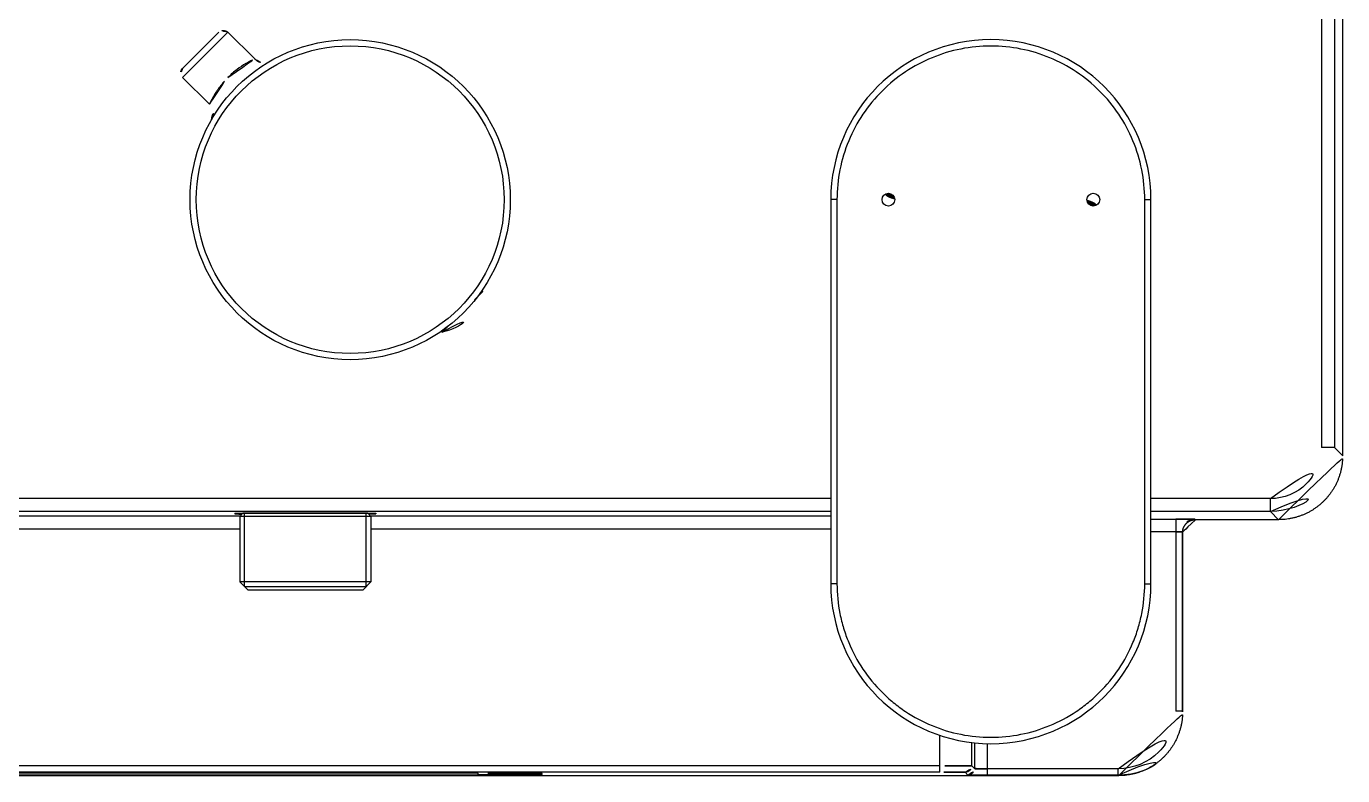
# Model space of a CAD drawing. Extents: x 16296660632 to 16296678186, y -37409619871 to -37409616409.
# Drawn here: x 16296676201.8 to 16296676407.4, y -37409617780.3 to -37409617663.2 of the extents above; entities that cross this region are included whole.
import ezdxf

# ---------------------------------------------------------------- set-up
doc = ezdxf.new("R2010")
doc.units = 0
doc.header["$LTSCALE"] = 10
doc.header["$MEASUREMENT"] = 0
doc.layers.get('0').update_dxf_attribs({"linetype": 'CONTINUOUS'})

msp = doc.modelspace()

# ---------------------------------------------------------------- hatches: boundary and pattern name
at = {"ltscale": 0.5}
h = msp.add_hatch(color=256, dxfattribs=at)
h.dxf.hatch_style = 1
h.paths.add_polyline_path([(16296676337.44743, -37409617690.30485, 1), (16296676335.44743, -37409617690.30485, 1)])
h = msp.add_hatch(color=256, dxfattribs=at)
h.dxf.hatch_style = 1
h.paths.add_polyline_path([(16296676367.44743, -37409617690.30485, 1), (16296676369.44743, -37409617690.30485, 1)])

# ---------------------------------------------------------------- linework, layer by layer
for p, q in [((16296676404.10026, -37409617651.59662), (16296676404.10026, -37409617729.01392)), ((16296676406.10018, -37409617651.59662), (16296676406.10018, -37409617729.01392)), ((16296676407.39191, -37409617730.30566), (16296676407.39191, -37409617650.30489)), ((16296676231.88581, -37409617664.14232), (16296676226.22896, -37409617669.79918)), ((16296676233.30003, -37409617664.14232), (16296676226.22896, -37409617671.21339)), ((16296676237.48234, -37409617668.32463), (16296676233.30003, -37409617664.14232)), ((16296676226.22896, -37409617671.21339), (16296676230.41127, -37409617675.3957)), ((16296676327.44743, -37409617690.30485), (16296676327.44743, -37409617750.30485)), ((16296676328.41739, -37409617690.30485), (16296676327.44743, -37409617690.30485)), ((16296676328.41739, -37409617690.30485), (16296676328.41739, -37409617750.30485)), ((16296676376.47746, -37409617750.30485), (16296676376.47746, -37409617690.30485)), ((16296676376.47746, -37409617690.30485), (16296676377.44743, -37409617690.30485)), ((16296676377.44743, -37409617750.30485), (16296676377.44743, -37409617690.30485)), ((16296676273.11014, -37409617704.65954), (16296676271.8071, -37409617705.96258)), ((16296676273.11014, -37409617704.65954), (16296676272.95105, -37409617704.50045)), ((16296676266.74618, -37409617711.0235), (16296676266.55799, -37409617710.83531)), ((16296676267.83767, -37409617709.93201), (16296676266.74618, -37409617711.0235)), ((16296676406.10018, -37409617729.01392), (16296676404.10026, -37409617729.01392)), ((16296676407.39191, -37409617730.30566), (16296676406.10018, -37409617729.01392)), ((16296676327.44743, -37409617737.01362), (16296675913.68345, -37409617737.01362)), ((16296676396.10056, -37409617737.01362), (16296676377.44743, -37409617737.01362)), ((16296676396.10056, -37409617739.01354), (16296676396.10056, -37409617737.01362)), ((16296676327.44743, -37409617739.01354), (16296675913.68345, -37409617739.01354)), ((16296675970.32844, -37409617739.72073), (16296676235.22646, -37409617739.72073)), ((16296676234.39191, -37409617739.30168), (16296676256.39191, -37409617739.30168)), ((16296676234.39191, -37409617739.30168), (16296676234.39191, -37409617739.39767)), ((16296676235.64191, -37409617739.30527), (16296676235.14191, -37409617739.80527)), ((16296676255.64191, -37409617739.80527), (16296676235.14191, -37409617739.80527)), ((16296676235.14191, -37409617739.80527), (16296676235.14191, -37409617750.00527)), ((16296676255.1418, -37409617739.30527), (16296676235.64202, -37409617739.30527)), ((16296676235.89191, -37409617750.75527), (16296676235.89191, -37409617739.30527)), ((16296676254.89191, -37409617750.75527), (16296676254.89191, -37409617739.30527)), ((16296676255.14191, -37409617739.30527), (16296676255.64191, -37409617739.80527)), ((16296676255.55736, -37409617739.72073), (16296676327.44743, -37409617739.72073)), ((16296676255.64191, -37409617739.80527), (16296676255.64191, -37409617750.00527)), ((16296676256.39191, -37409617739.30168), (16296676256.39191, -37409617739.39767)), ((16296676396.10056, -37409617739.01354), (16296676377.44743, -37409617739.01354)), ((16296676377.44743, -37409617740.2007), (16296676381.31333, -37409617740.2007)), ((16296676381.31333, -37409617740.2007), (16296676381.31333, -37409617770.22704)), ((16296676384.31322, -37409617740.22665), (16296676384.39183, -37409617740.30527)), ((16296676397.39229, -37409617740.30527), (16296676384.39183, -37409617740.30527)), ((16296676397.39229, -37409617740.30527), (16296676396.10056, -37409617739.01354)), ((16296675970.32844, -37409617741.72065), (16296676235.14191, -37409617741.72065)), ((16296676255.64191, -37409617741.72065), (16296676327.44743, -37409617741.72065)), ((16296676381.31333, -37409617742.20062), (16296676377.44743, -37409617742.20062)), ((16296676382.31329, -37409617742.22658), (16296676382.31329, -37409617770.22704)), ((16296676382.39191, -37409617742.3052), (16296676382.39191, -37409617770.30566)), ((16296676255.64191, -37409617750.00527), (16296676235.14191, -37409617750.00527)), ((16296676236.44191, -37409617751.30527), (16296676235.14191, -37409617750.00527)), ((16296676254.34191, -37409617751.30527), (16296676255.64191, -37409617750.00527)), ((16296676328.41739, -37409617750.30485), (16296676327.44743, -37409617750.30485)), ((16296676376.47746, -37409617750.30485), (16296676377.44743, -37409617750.30485)), ((16296676235.89191, -37409617750.75527), (16296676254.89191, -37409617750.75527)), ((16296676254.34181, -37409617751.30527), (16296676236.44201, -37409617751.30527)), ((16296676382.31329, -37409617770.22704), (16296676381.31333, -37409617770.22704)), ((16296676382.39191, -37409617770.30566), (16296676382.31329, -37409617770.22704)), ((16296676344.45538, -37409617779.74667), (16296676344.45538, -37409617773.99297)), ((16296676349.45519, -37409617778.78132), (16296676349.45519, -37409617775.12514)), ((16296676349.87461, -37409617775.17211), (16296676349.87461, -37409617779.20074)), ((16296676351.87453, -37409617775.29829), (16296676351.87453, -37409617780.22665)), ((16296676344.45538, -37409617778.74671), (16296675970.32844, -37409617778.74671)), ((16296676349.87461, -37409617779.20074), (16296676349.45519, -37409617778.78132)), ((16296676372.31367, -37409617779.22669), (16296676351.87453, -37409617779.22669)), ((16296676372.31367, -37409617780.22665), (16296676372.31367, -37409617779.22669)), ((16296676372.39229, -37409617780.30527), (16296675942.39153, -37409617780.30527)), ((16296676344.45538, -37409617779.74667), (16296675970.32844, -37409617779.74667)), ((16296676272.39191, -37409617779.88638), (16296676192.39191, -37409617779.88638)), ((16296676192.39191, -37409617780.17437), (16296676272.39191, -37409617780.17437)), ((16296676272.39191, -37409617780.17437), (16296676272.39191, -37409617779.88638)), ((16296676282.39191, -37409617780.0871), (16296676282.39191, -37409617779.97365)), ((16296676348.87465, -37409617780.2007), (16296676348.45522, -37409617779.78128)), ((16296676372.31367, -37409617780.22665), (16296676351.87453, -37409617780.22665)), ((16296676372.39229, -37409617780.30527), (16296676372.31367, -37409617780.22665))]:
    msp.add_line(p, q, dxfattribs=at)
for centre, radius in [((16296676252.39191, -37409617690.30527), 25), ((16296676252.39191, -37409617690.30527), 24.0384461354), ((16296676336.44743, -37409617690.30485), 1), ((16296676368.44743, -37409617690.30485), 1)]:
    msp.add_circle(centre, radius, dxfattribs=at)
for centre, radius, start, end in [((16296676232.59292, -37409617664.84943), 1, 44.99999999999769, 135.0000000000023), ((16296676352.44743, -37409617690.30485), 25, 0, 180), ((16296676238.90252, -37409617666.91644), 1.9999911866, 224.9999999999977, 299.9735933302301), ((16296676226.93607, -37409617670.50628), 1, 135.0000000000023, 224.9999999999977), ((16296676229.00307, -37409617676.81589), 1.9999911864, 330.0262574049056, 44.99999999999769), ((16296676264.8805, -37409617702.79387), 8.4384615385, 282.7732263681619, 347.226797793547), ((16296676396.10062, -37409617729.01398), 7.9996342623, 269.9995628678931, 0.0004371321068850568), ((16296676396.10041, -37409617729.01377), 9.999787511000001, 270.0008742642137, 359.9991257357862), ((16296676384.3134, -37409617742.22676), 2.0001077057, 90.00524558523777, 179.9947544147313), ((16296676352.44743, -37409617750.30485), 25, 180, 0), ((16296676372.31374, -37409617770.2271), 8.9995877061, 269.9995628678931, 0.0004371321068850568), ((16296676372.31363, -37409617770.22699), 9.9996791732, 270.0003278490801, 359.9995628678931), ((16296676348.45544, -37409617778.78153), 0.999743913, 269.9875417351684, 0.01267683089193827), ((16296676348.87486, -37409617779.20096), 0.9997438327, 269.9875417351684, 0.01267683089193827)]:
    msp.add_arc(centre, radius, start, end, dxfattribs=at)
for points, knots in [([(16296676352.44743, -37409617666.30485), (16296676350.87803, -37409617666.30492), (16296676347.73073, -37409617666.61381), (16296676343.19745, -37409617667.98707), (16296676339.01679, -37409617670.21712), (16296676335.35163, -37409617673.21942), (16296676332.34243, -37409617676.87897), (16296676330.10565, -37409617681.05616), (16296676328.72759, -37409617685.58813), (16296676328.41739, -37409617688.73547), (16296676328.41739, -37409617690.30485)], [0, 0, 0, 0, 0.1250110009, 0.2500092172, 0.3750077483, 0.5000012483, 0.624994669, 0.7499928956, 0.8749898898, 1, 1, 1, 1]), ([(16296676376.47746, -37409617690.30485), (16296676376.47742, -37409617688.73573), (16296676376.16731, -37409617685.58862), (16296676374.78954, -37409617681.05674), (16296676372.55274, -37409617676.87943), (16296676369.54351, -37409617673.21976), (16296676365.87836, -37409617670.21729), (16296676361.69763, -37409617667.98711), (16296676357.16423, -37409617666.61385), (16296676354.01685, -37409617666.30492), (16296676352.44743, -37409617666.30485)], [0, 0, 0, 0, 0.1249898765, 0.2499893475, 0.3749908077, 0.4999870021, 0.6249836352, 0.7499846198000001, 0.8749866489, 1, 1, 1, 1]), ([(16296676233.30003, -37409617671.21339), (16296676233.75141, -37409617670.76208), (16296676234.64837, -37409617669.98202), (16296676235.95003, -37409617669.1143), (16296676236.88913, -37409617668.61018), (16296676237.35891, -37409617668.38963), (16296676237.48832, -37409617668.33064)], [3.617062066426197, 3.617062066426197, 3.617062066426197, 3.617062066426197, 3.991867013626197, 4.312352501126197, 4.533753161926197, 4.617062066426197, 4.617062066426197, 4.617062066426197, 4.617062066426197]), ([(16296676230.41728, -37409617675.40168), (16296676230.42516, -37409617675.38475), (16296676230.42844, -37409617675.37698), (16296676230.43469, -37409617675.36356), (16296676230.44542, -37409617675.33995), (16296676230.46236, -37409617675.3032), (16296676230.48674, -37409617675.25071), (16296676230.51661, -37409617675.18713), (16296676230.55194, -37409617675.11283), (16296676230.59282, -37409617675.0282), (16296676230.63927, -37409617674.93365), (16296676230.71181, -37409617674.78876), (16296676230.81647, -37409617674.58621), (16296676230.96035, -37409617674.3205), (16296676231.12774, -37409617674.02699), (16296676231.31901, -37409617673.70995), (16296676231.5344, -37409617673.37379), (16296676231.77388, -37409617673.02296), (16296676232.1312, -37409617672.53286), (16296676232.62966, -37409617671.91624), (16296676233.06826, -37409617671.4452), (16296676233.30003, -37409617671.21339)], [2.617062066426197, 2.617062066426197, 2.617062066426197, 2.617062066426197, 2.619303117920653, 2.622183043343668, 2.625696768617069, 2.634603050976367, 2.645976935826654, 2.659773522164267, 2.675939675831134, 2.69440444598061, 2.715095052711053, 2.737939249352833, 2.78977838042739, 2.849275780633755, 2.915780780353542, 2.98863617639697, 3.067182535266427, 3.150743928573354, 3.238608489776412, 3.424126065078208, 3.617062066426197, 3.617062066426197, 3.617062066426197, 3.617062066426197]), ([(16296676381.31333, -37409617740.2007), (16296676381.69399, -37409617740.2007), (16296676382.24683, -37409617740.20158), (16296676382.95085, -37409617740.20474), (16296676383.39858, -37409617740.20789), (16296676383.7249, -37409617740.21103), (16296676383.94211, -37409617740.21429), (16296676384.06882, -37409617740.2161), (16296676384.1683, -37409617740.21956), (16296676384.24298, -37409617740.21919), (16296676384.28508, -37409617740.22625), (16296676384.3092, -37409617740.22264), (16296676384.31322, -37409617740.22665)], [0, 0, 0, 0, 0.3806268662, 0.5527883076, 0.7039449897, 0.8283543568, 0.8790061511, 0.921288005, 0.9547980694, 0.9792190891, 0.994323878, 1, 1, 1, 1]), ([(16296676381.31333, -37409617742.20062), (16296676381.44024, -37409617742.20062), (16296676381.62467, -37409617742.2014), (16296676381.85905, -37409617742.20482), (16296676382.00904, -37409617742.20733), (16296676382.12985, -37409617742.21266), (16296676382.22651, -37409617742.21288), (16296676382.27479, -37409617742.22423), (16296676382.31104, -37409617742.21984), (16296676382.31329, -37409617742.22658)], [0, 0, 0, 0, 0.3803356217, 0.5523645134, 0.7034101409, 0.8277471583, 0.9206740469, 0.9787187689, 1, 1, 1, 1]), ([(16296676328.41739, -37409617750.30485), (16296676328.4174, -37409617751.87411), (16296676328.65065, -37409617754.23747), (16296676329.41643, -37409617757.28684), (16296676330.47741, -37409617760.24751), (16296676332.34205, -37409617763.73066), (16296676334.85182, -37409617766.78194), (16296676337.18404, -37409617768.8914), (16296676339.71133, -37409617770.76269), (16296676343.19746, -37409617772.62308), (16296676347.73176, -37409617773.99569), (16296676352.44738, -37409617774.45943), (16296676357.16301, -37409617773.9957), (16296676361.69731, -37409617772.62311), (16296676365.18346, -37409617770.76273), (16296676367.71075, -37409617768.89145), (16296676370.04298, -37409617766.782), (16296676372.55276, -37409617763.73073), (16296676374.41741, -37409617760.24757), (16296676375.4784, -37409617757.28691), (16296676376.2442, -37409617754.23752), (16296676376.47745, -37409617751.87412), (16296676376.47746, -37409617750.30485)], [0, 0, 0, 0, 0.062481212, 0.0937600502, 0.1250387284, 0.187518912, 0.2499972301, 0.2812739702, 0.3125509726, 0.3750314216, 0.4375142944, 0.4999993128, 0.5624844777, 0.6249674918, 0.6874479768, 0.7187249761, 0.7500017188, 0.8124800443000001, 0.8749601629000001, 0.9062389012000001, 0.9375180798, 1, 1, 1, 1]), ([(16296676349.45519, -37409617778.78132), (16296676349.44791, -37409617778.77532), (16296676349.40887, -37409617778.78163), (16296676349.3377, -37409617778.77087), (16296676349.2138, -37409617778.77208), (16296676349.04775, -37409617778.76717), (16296676348.83667, -37409617778.76487), (16296676348.47458, -37409617778.76046), (16296676347.93081, -37409617778.7563), (16296676347.18467, -37409617778.7521), (16296676346.33444, -37409617778.74905), (16296676345.413, -37409617778.74714), (16296676344.77848, -37409617778.74671), (16296676344.45538, -37409617778.74671)], [0, 0, 0, 0, 0.005656679699999999, 0.020760884, 0.0451657843, 0.0786862015, 0.120973413, 0.1716056732, 0.2960426759, 0.4471628358, 0.6193038996, 0.8061487376, 1, 1, 1, 1]), ([(16296676351.87453, -37409617779.22669), (16296676351.62072, -37409617779.22669), (16296676351.25211, -37409617779.22584), (16296676350.78283, -37409617779.22261), (16296676350.48424, -37409617779.21965), (16296676350.23889, -37409617779.21558), (16296676350.07098, -37409617779.21261), (16296676349.97137, -37409617779.20814), (16296676349.92111, -37409617779.20755), (16296676349.8939, -37409617779.20217), (16296676349.87676, -37409617779.20393), (16296676349.87461, -37409617779.20074)], [0, 0, 0, 0, 0.3806245787, 0.5527315709, 0.7038221908, 0.8282418543000001, 0.9211594559, 0.9546801119, 0.9790911412000001, 0.99422687, 1, 1, 1, 1]), ([(16296676348.45522, -37409617779.78128), (16296676348.45005, -37409617779.77577), (16296676348.4175, -37409617779.78097), (16296676348.36173, -37409617779.77121), (16296676348.26192, -37409617779.77187), (16296676348.12932, -37409617779.76719), (16296676347.96032, -37409617779.76481), (16296676347.67067, -37409617779.76044), (16296676347.23562, -37409617779.75626), (16296676346.63872, -37409617779.75206), (16296676345.95856, -37409617779.74901), (16296676345.22145, -37409617779.7471), (16296676344.71385, -37409617779.74667), (16296676344.45538, -37409617779.74667)], [0, 0, 0, 0, 0.0056648576, 0.0207803672, 0.0452007799, 0.0787333963, 0.1210276596, 0.1716633013, 0.2961013305, 0.4472154822, 0.6193420235, 0.8061647272, 1, 1, 1, 1]), ([(16296676351.87453, -37409617780.22665), (16296676351.49384, -37409617780.22667), (16296676350.941, -37409617780.22576), (16296676350.23701, -37409617780.22262), (16296676349.78932, -37409617780.21947), (16296676349.46304, -37409617780.21632), (16296676349.24579, -37409617780.21306), (16296676349.11908, -37409617780.21125), (16296676349.01959, -37409617780.20781), (16296676348.94496, -37409617780.20814), (16296676348.9028, -37409617780.2011), (16296676348.87871, -37409617780.2047), (16296676348.87465, -37409617780.2007)], [0, 0, 0, 0, 0.3806568926, 0.5527941692, 0.7039086625, 0.8283459777, 0.8789851536, 0.9212781802, 0.9547963437, 0.9791941598, 0.9943026648000001, 1, 1, 1, 1])]:
    msp.add_open_spline(points, degree=3, knots=knots, dxfattribs=at)
for points, weights, knots in [([(16296676397.39229, -37409617740.30527), (16296676401.53436, -37409617740.30527), (16296676404.46314, -37409617737.3765), (16296676407.39191, -37409617734.44772), (16296676407.39191, -37409617730.30566)], [0.8535533909026436, 0.853560121577632, 1, 0.8535601215776286, 0.8535533909026436], [5.49782324228093, 5.49782324228093, 5.49782324228093, 6.283185307179586, 6.283185307179586, 7.06854737207826, 7.06854737207826, 7.06854737207826]), ([(16296676384.39184, -37409617740.30527), (16296676383.56342, -37409617740.30527), (16296676382.97766, -37409617740.89103), (16296676382.39191, -37409617741.47678), (16296676382.39191, -37409617742.3052)], [0.853553390902644, 0.8535601215812975, 1, 0.8535601215740187, 0.8535533909026431], [5.497823242300588, 5.497823242300588, 5.497823242300588, 6.283185307179586, 6.283185307179586, 7.06854737209762, 7.06854737209762, 7.06854737209762]), ([(16296676372.39229, -37409617780.30527), (16296676376.53436, -37409617780.30527), (16296676379.46314, -37409617777.3765), (16296676382.39191, -37409617774.44772), (16296676382.39191, -37409617770.30566)], [0.8535533909026435, 0.8535601215776196, 1, 0.8535601215776272, 0.8535533909026436], [5.497823242280864, 5.497823242280864, 5.497823242280864, 6.283185307179586, 6.283185307179586, 7.068547372078268, 7.068547372078268, 7.068547372078268])]:
    msp.add_rational_spline(points, weights, degree=2, knots=knots, dxfattribs=at)
for points, weights in [([(16296676234.39191, -37409617739.39767), (16296676234.39191, -37409617739.42065), (16296676235.58398, -37409617739.44114)], [1, 0.9097998350246498, 0.8751562294981025]), ([(16296676255.34931, -37409617739.43847), (16296676256.39191, -37409617739.41909), (16296676256.39191, -37409617739.39767)], [0.879693823661182, 0.9154256605630965, 1]), ([(16296676272.39191, -37409617780.17437), (16296676282.39191, -37409617780.17437), (16296676282.39191, -37409617780.0871)], [1.000000000002126, 0.7071067811854845, 1]), ([(16296676282.39191, -37409617779.97365), (16296676282.39191, -37409617779.88638), (16296676272.39191, -37409617779.88638)], [1, 0.7071067811854939, 1.000000000002107])]:
    msp.add_rational_spline(points, weights, degree=2, dxfattribs=at)

doc.saveas('drawing.dxf')
